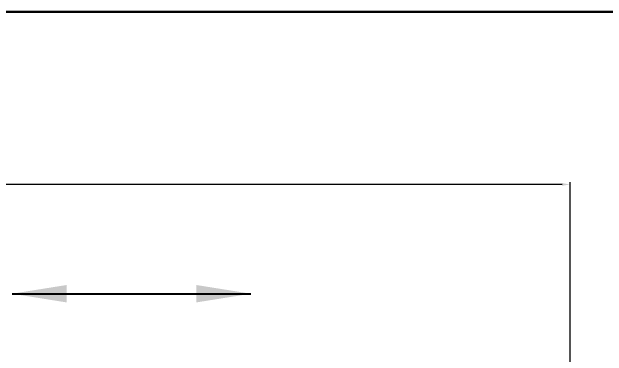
# Model space of a CAD drawing. Header units: millimetres. Extents: x 1065 to 3947, y -2666 to -625.
# Drawn here: x 1428.3 to 1677.6, y -1969 to -1824.6 of the extents above; entities that cross this region are included whole.
import ezdxf

# ---------------------------------------------------------------- set-up
doc = ezdxf.new("R2010")
doc.units = ezdxf.units.MM
doc.header["$PDSIZE"] = -1
doc.linetypes.add('ACAD_ISO10W100', pattern=[18, 12, -3, 0, -3])
doc.layers.get('Defpoints').update_dxf_attribs({"linetype": 'ACAD_ISO10W100'})
doc.layers.add('dddd', color=1, linetype='Continuous')
doc.layers.add('net dam', color=7, linetype='Continuous', lineweight=35)
doc.styles.get("Standard").update_dxf_attribs({"font": 'times_0.ttf'})
doc.dimstyles.new('ISO-25', dxfattribs={"dimtxt": 2.5, "dimasz": 2.5, "dimexe": 1.25, "dimexo": 0.625, "dimtad": 1, "dimtxsty": 'Standard', "dimcen": 2.5, "dimadec": 0, "dimazin": 0, "dimtfac": 1, "dimtmove": 0, "dimatfit": 3, "dimfxl": 1, "dimarcsym": 0})

# ---------------------------------------------------------------- blocks, each defined once
blk = doc.blocks.new('*D23')
at = {"color": 0, "lineweight": -2}
for p, q in [((1138.3, -1998.21), (1138.3, -1895.99)), ((1662.04, -1997.47), (1662.04, -1895.99)), ((1658.74, -1896.99), (1141.6, -1896.99))]:
    blk.add_line(p, q, dxfattribs=at)
at = {"color": 0}
for points in [[(1141.6, -1896.44), (1141.6, -1897.54), (1138.3, -1896.99)], [(1658.74, -1896.44), (1658.74, -1897.54), (1662.04, -1896.99)]]:
    blk.add_solid(points, dxfattribs=at)
at = {"layer": 'Defpoints', "color": 0}
for p in [(1138.3, -1896.99), (1662.04, -1998.47), (1138.3, -1999.21)]:
    blk.add_point(p, dxfattribs=at)
at = {"color": 0, "lineweight": 15, "insert": (1400.17, -1893.68), "char_height": 3.5, "attachment_point": 5}
blk.add_mtext('600', dxfattribs=at)

msp = doc.modelspace()

# ---------------------------------------------------------------- linework, layer by layer
at = {"color": 7, "linetype": 'Continuous', "lineweight": 40}
msp.add_line((1428.3826, -1942.8186), (1528.3826, -1942.8186), dxfattribs=at)
at = {"color": 7, "linetype": 'Continuous', "lineweight": 0}
for points in [[(1428.3826, -1942.8186), (1451.2426, -1946.4762), (1451.2426, -1939.161)], [(1528.3826, -1942.8186), (1505.5226, -1939.161), (1505.5226, -1946.4762)]]:
    msp.add_solid(points, dxfattribs=at)
at = {"layer": 'dddd', "lineweight": 70}
msp.add_line((1072.6932, -1824.6351), (2261.6932, -1824.6351), dxfattribs=at)
at = {"layer": 'net dam', "color": 7, "lineweight": 60}
msp.add_lwpolyline([(1072.6932, -2665.6351), (1072.6932, -1824.6351), (2261.6932, -1824.6351), (2261.6932, -2665.6351), (1072.6932, -2665.6351)], close=True, dxfattribs=at)

# ---------------------------------------------------------------- dimensions: what is measured, and where the dimension line sits
at = {"color": 1, "lineweight": 15}
dim = msp.add_linear_dim(base=(1138.3027, -1896.9884), p1=(1662.0382, -1998.4673), p2=(1138.3027, -1999.2063), text='600', dimstyle='ISO-25', override={"dimtxt": 3.5, "dimasz": 3.302, "dimexe": 1, "dimexo": 1, "dimgap": 1.524, "dimtih": 1, "dimtoh": 1, "dimlfac": 5, "dimzin": 0, "dimadec": 2, "dimtzin": 0}, dxfattribs=at)
dim.commit()
dim.dimension.update_dxf_attribs({"geometry": '*D23', "text_midpoint": (1400.1705, -1893.6841)})

doc.saveas('drawing.dxf')
